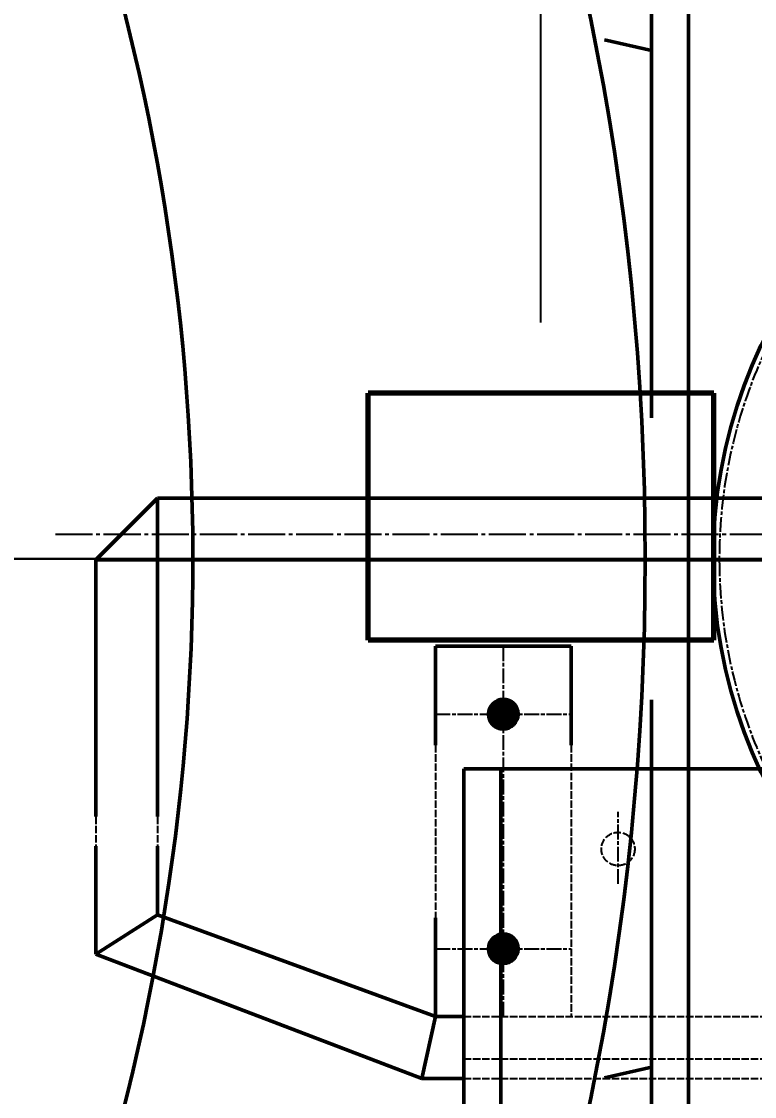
# Model space of a CAD drawing. Header units: millimetres. Extents: x 39335 to 110675, y -13954 to 36506.
# Drawn here: x 54265 to 54859, y 8888 to 9759 of the extents above; entities that cross this region are included whole.
import ezdxf

# ---------------------------------------------------------------- set-up
doc = ezdxf.new("R2010")
doc.units = ezdxf.units.MM
for name, pattern in [('AM_ISO02W050', [7.5, 6, -1.5]), ('AM_ISO08W050', [18, 12, -1.5, 3, -1.5]), ('CHAIN', [0.3543, 0.2362, -0.0295, 0.0591, -0.0295]), ('EB_DASHDOT', [39, 30, -3, 3, -3])]:
    doc.linetypes.add(name, pattern=pattern)
for name, color, linetype, lineweight in [('AM_0', 7, 'Continuous', 50), ('AM_1', 14, 'Continuous', 50), ('AM_3', 6, 'AM_ISO02W050', 25), ('AM_7', 4, 'AM_ISO08W050', 25), ('CAXA0', 7, 'Continuous', 70), ('CAXA1', 1, 'EB_DASHDOT', 25), ('CAXA4', 3, 'Continuous', 25), ('RED', 1, 'Continuous', 9)]:
    doc.layers.add(name, color=color, linetype=linetype, lineweight=lineweight)
doc.styles.add('\\M+5B1EA\\M+5D7BC', font='', dxfattribs={"width": 0.667})
doc.styles.get('\\M+5B1EA\\M+5D7BC').set_extended_font_data('FangSong_GB2312')
doc.dimstyles.new('\\M+5B1EA\\M+5D7BC', dxfattribs={"dimscale": 35, "dimtxt": 3.5, "dimasz": 4, "dimexe": 2, "dimexo": 0, "dimtad": 1, "dimdec": 1, "dimdsep": 46, "dimtxsty": '\\M+5B1EA\\M+5D7BC', "dimcen": 0, "dimdle": 6, "dimazin": 2, "dimtfac": 1, "dimtdec": 1, "dimtmove": 0, "dimatfit": 3, "dimfxl": 0, "dimtolj": 1, "dimtzin": 0, "dimarcsym": 0})

# ---------------------------------------------------------------- blocks, each defined once
blk = doc.blocks.new('platte')
at = {"layer": 'AM_1'}
for p, q in [((0, 0), (0, 730)), ((0, 730), (900, 730)), ((30, 0), (30, 730))]:
    blk.add_line(p, q, dxfattribs=at)
at = {"layer": 'AM_3'}
blk.add_line((0, 495), (900, 495), dxfattribs=at)
blk.add_circle((125, 665), 13.5, dxfattribs=at)
at = {"layer": 'AM_7'}
blk.add_line((125, 636.74), (125, 695.16), dxfattribs=at)
blk = doc.blocks.new('*X208')
at = {"layer": 'AM_0'}
for p, q in [((-16126.78, -1819.643), (-16110.076, -1836.347)), ((-16126.721, -1819.561), (-16109.994, -1836.287)), ((-16126.661, -1819.479), (-16109.912, -1836.228)), ((-16126.602, -1819.397), (-16109.831, -1836.168)), ((-16126.542, -1819.316), (-16109.749, -1836.109)), ((-16126.482, -1819.234), (-16109.667, -1836.049)), ((-16126.422, -1819.152), (-16109.586, -1835.989)), ((-16126.358, -1819.075), (-16109.509, -1835.925)), ((-16126.295, -1818.997), (-16109.431, -1835.861)), ((-16126.23, -1818.92), (-16109.353, -1835.798)), ((-16126.167, -1818.842), (-16109.275, -1835.734)), ((-16126.104, -1818.764), (-16109.197, -1835.67)), ((-16126.04, -1818.687), (-16109.12, -1835.607)), ((-16125.975, -1818.61), (-16109.044, -1835.541)), ((-16125.907, -1818.536), (-16108.97, -1835.473)), ((-16125.839, -1818.463), (-16108.896, -1835.406)), ((-16125.771, -1818.389), (-16108.822, -1835.338)), ((-16125.703, -1818.316), (-16108.749, -1835.27)), ((-16125.636, -1818.242), (-16108.676, -1835.202)), ((-16125.567, -1818.169), (-16108.602, -1835.135)), ((-16125.498, -1818.096), (-16108.53, -1835.065)), ((-16125.427, -1818.027), (-16108.461, -1834.993)), ((-16125.354, -1817.958), (-16108.391, -1834.921)), ((-16125.282, -1817.888), (-16108.321, -1834.849)), ((-16125.211, -1817.819), (-16108.252, -1834.777)), ((-16125.139, -1817.749), (-16108.183, -1834.706)), ((-16125.066, -1817.68), (-16108.112, -1834.634)), ((-16124.993, -1817.612), (-16108.046, -1834.559)), ((-16124.917, -1817.546), (-16107.979, -1834.484)), ((-16124.841, -1817.481), (-16107.914, -1834.408)), ((-16124.765, -1817.416), (-16107.849, -1834.332)), ((-16124.689, -1817.35), (-16107.783, -1834.256)), ((-16124.613, -1817.285), (-16107.718, -1834.18)), ((-16124.537, -1817.22), (-16107.652, -1834.104)), ((-16124.459, -1817.156), (-16107.59, -1834.025)), ((-16124.379, -1817.095), (-16107.528, -1833.945)), ((-16124.299, -1817.034), (-16107.467, -1833.865)), ((-16124.219, -1816.972), (-16107.406, -1833.785)), ((-16124.138, -1816.911), (-16107.345, -1833.705)), ((-16124.058, -1816.85), (-16107.283, -1833.625)), ((-16123.978, -1816.789), (-16107.222, -1833.545)), ((-16123.896, -1816.73), (-16107.164, -1833.461)), ((-16123.811, -1816.673), (-16107.106, -1833.377)), ((-16123.727, -1816.616), (-16107.05, -1833.293)), ((-16123.642, -1816.559), (-16106.992, -1833.209)), ((-16123.558, -1816.502), (-16106.936, -1833.124)), ((-16123.473, -1816.445), (-16106.878, -1833.04)), ((-16123.389, -1816.388), (-16106.82, -1832.956)), ((-16123.301, -1816.334), (-16106.768, -1832.867)), ((-16123.212, -1816.281), (-16106.715, -1832.779)), ((-16123.124, -1816.229), (-16106.662, -1832.69)), ((-16123.035, -1816.176), (-16106.609, -1832.602)), ((-16122.946, -1816.123), (-16106.557, -1832.513)), ((-16122.857, -1816.07), (-16106.504, -1832.425)), ((-16122.769, -1816.018), (-16106.452, -1832.335)), ((-16122.676, -1815.97), (-16106.403, -1832.242)), ((-16122.582, -1815.921), (-16106.354, -1832.149)), ((-16122.489, -1815.873), (-16106.307, -1832.056)), ((-16122.396, -1815.825), (-16106.258, -1831.963)), ((-16122.303, -1815.776), (-16106.209, -1831.87)), ((-16122.21, -1815.728), (-16106.161, -1831.777)), ((-16122.115, -1815.682), (-16106.115, -1831.681)), ((-16122.018, -1815.638), (-16106.071, -1831.583)), ((-16121.919, -1815.594), (-16106.027, -1831.486)), ((-16121.821, -1815.551), (-16105.984, -1831.388)), ((-16121.724, -1815.507), (-16105.94, -1831.291)), ((-16121.626, -1815.463), (-16105.896, -1831.193)), ((-16121.528, -1815.419), (-16105.854, -1831.095)), ((-16121.427, -1815.38), (-16105.814, -1830.993)), ((-16121.324, -1815.341), (-16105.775, -1830.89)), ((-16121.222, -1815.302), (-16105.735, -1830.788)), ((-16121.119, -1815.264), (-16105.696, -1830.686)), ((-16121.017, -1815.224), (-16105.657, -1830.583)), ((-16120.914, -1815.186), (-16105.618, -1830.481)), ((-16120.809, -1815.15), (-16105.584, -1830.374)), ((-16120.7, -1815.116), (-16105.55, -1830.267)), ((-16120.593, -1815.082), (-16105.516, -1830.16)), ((-16120.485, -1815.048), (-16105.481, -1830.052)), ((-16120.378, -1815.014), (-16105.447, -1829.945)), ((-16120.271, -1814.98), (-16105.413, -1829.838)), ((-16120.16, -1814.949), (-16105.383, -1829.727)), ((-16120.048, -1814.921), (-16105.354, -1829.614)), ((-16119.935, -1814.892), (-16105.325, -1829.501)), ((-16119.821, -1814.864), (-16105.297, -1829.388)), ((-16119.709, -1814.835), (-16105.269, -1829.276)), ((-16119.596, -1814.807), (-16105.239, -1829.163)), ((-16119.479, -1814.781), (-16105.215, -1829.046)), ((-16119.361, -1814.758), (-16105.192, -1828.928)), ((-16119.242, -1814.736), (-16105.169, -1828.809)), ((-16119.124, -1814.713), (-16105.146, -1828.691)), ((-16119.006, -1814.69), (-16105.123, -1828.572)), ((-16118.887, -1814.667), (-16105.101, -1828.454)), ((-16118.763, -1814.65), (-16105.083, -1828.329)), ((-16118.639, -1814.633), (-16105.066, -1828.205)), ((-16118.514, -1814.616), (-16105.05, -1828.08)), ((-16118.389, -1814.6), (-16105.033, -1827.955)), ((-16118.264, -1814.583), (-16105.016, -1827.831)), ((-16118.137, -1814.569), (-16105.003, -1827.703)), ((-16118.005, -1814.559), (-16104.992, -1827.572)), ((-16117.874, -1814.549), (-16104.982, -1827.44)), ((-16117.742, -1814.539), (-16104.973, -1827.309)), ((-16117.61, -1814.529), (-16104.962, -1827.177)), ((-16117.479, -1814.52), (-16104.954, -1827.044)), ((-16117.339, -1814.518), (-16104.95, -1826.906)), ((-16117.2, -1814.516), (-16104.947, -1826.768)), ((-16117.061, -1814.513), (-16104.944, -1826.63)), ((-16116.922, -1814.511), (-16104.941, -1826.491)), ((-16116.782, -1814.509), (-16104.946, -1826.345)), ((-16116.635, -1814.515), (-16104.95, -1826.2)), ((-16116.487, -1814.521), (-16104.954, -1826.054)), ((-16116.34, -1814.527), (-16104.959, -1825.908)), ((-16116.192, -1814.533), (-16104.966, -1825.76)), ((-16116.041, -1814.543), (-16104.979, -1825.605)), ((-16115.884, -1814.559), (-16104.993, -1825.45)), ((-16115.727, -1814.574), (-16105.007, -1825.295)), ((-16115.57, -1814.59), (-16105.02, -1825.14)), ((-16115.413, -1814.606), (-16105.043, -1824.976)), ((-16115.245, -1814.632), (-16105.067, -1824.81)), ((-16115.077, -1814.659), (-16105.091, -1824.645)), ((-16114.909, -1814.685), (-16105.115, -1824.479)), ((-16114.741, -1814.711), (-16105.148, -1824.304)), ((-16114.562, -1814.75), (-16105.185, -1824.126)), ((-16114.381, -1814.789), (-16105.222, -1823.949)), ((-16114.2, -1814.829), (-16105.258, -1823.771)), ((-16114.017, -1814.871), (-16105.309, -1823.579)), ((-16113.82, -1814.926), (-16105.359, -1823.386)), ((-16113.624, -1814.98), (-16105.41, -1823.194)), ((-16113.428, -1815.035), (-16105.471, -1822.993)), ((-16113.217, -1815.104), (-16105.539, -1822.782)), ((-16113.002, -1815.178), (-16105.608, -1822.571)), ((-16112.787, -1815.251), (-16105.686, -1822.353)), ((-16112.555, -1815.343), (-16105.777, -1822.119)), ((-16112.315, -1815.44), (-16105.87, -1821.886)), ((-16112.075, -1815.539), (-16105.979, -1821.635)), ((-16111.805, -1815.668), (-16106.101, -1821.372)), ((-16111.534, -1815.797), (-16106.23, -1821.101)), ((-16111.231, -1815.959), (-16106.393, -1820.798)), ((-16110.917, -1816.131), (-16106.565, -1820.483)), ((-16110.55, -1816.358), (-16106.788, -1820.12)), ((-16110.141, -1816.625), (-16107.064, -1819.702)), ((-16109.625, -1816.999), (-16107.444, -1819.18)), ((-16128.938, -1826.254), (-16116.687, -1838.505)), ((-16128.937, -1826.396), (-16116.829, -1838.504)), ((-16128.937, -1826.538), (-16116.972, -1838.503)), ((-16128.936, -1826.68), (-16117.114, -1838.502)), ((-16128.935, -1826.822), (-16117.256, -1838.501)), ((-16128.933, -1826.118), (-16116.552, -1838.499)), ((-16128.931, -1826.968), (-16117.4, -1838.498)), ((-16128.925, -1825.983), (-16116.417, -1838.492)), ((-16128.922, -1827.119), (-16117.552, -1838.488)), ((-16128.918, -1825.849), (-16116.282, -1838.485)), ((-16128.912, -1827.269), (-16117.703, -1838.479)), ((-16128.911, -1825.715), (-16116.147, -1838.478)), ((-16128.904, -1825.58), (-16116.014, -1838.471)), ((-16128.902, -1827.42), (-16117.854, -1838.469)), ((-16128.893, -1825.45), (-16115.884, -1838.459)), ((-16128.893, -1827.571), (-16118.005, -1838.459)), ((-16128.878, -1825.323), (-16115.757, -1838.445)), ((-16128.876, -1827.73), (-16118.163, -1838.443)), ((-16128.864, -1825.196), (-16115.629, -1838.431)), ((-16128.856, -1827.891), (-16118.324, -1838.423)), ((-16128.851, -1825.069), (-16115.502, -1838.417)), ((-16128.837, -1828.052), (-16118.485, -1838.403)), ((-16128.836, -1824.941), (-16115.374, -1838.403)), ((-16128.82, -1824.815), (-16115.249, -1838.387)), ((-16128.817, -1828.213), (-16118.646, -1838.384)), ((-16128.8, -1824.694), (-16115.128, -1838.366)), ((-16128.792, -1828.379), (-16118.812, -1838.359)), ((-16128.779, -1824.574), (-16115.007, -1838.346)), ((-16128.759, -1824.453), (-16114.886, -1838.326)), ((-16128.738, -1824.332), (-16114.765, -1838.305)), ((-16128.718, -1824.211), (-16114.644, -1838.285)), ((-16128.694, -1824.093), (-16114.527, -1838.26)), ((-16128.668, -1823.978), (-16114.412, -1838.234)), ((-16128.642, -1823.863), (-16114.297, -1838.208)), ((-16128.614, -1823.748), (-16114.182, -1838.182)), ((-16128.588, -1823.633), (-16114.066, -1838.155)), ((-16128.562, -1823.518), (-16113.951, -1838.129)), ((-16128.531, -1823.407), (-16113.841, -1838.098)), ((-16128.5, -1823.298), (-16113.731, -1838.066)), ((-16128.468, -1823.188), (-16113.621, -1838.034)), ((-16128.436, -1823.079), (-16113.512, -1838.003)), ((-16128.404, -1822.969), (-16113.402, -1837.971)), ((-16128.372, -1822.86), (-16113.293, -1837.939)), ((-16128.337, -1822.753), (-16113.188, -1837.903)), ((-16128.3, -1822.649), (-16113.083, -1837.866)), ((-16128.263, -1822.545), (-16112.979, -1837.829)), ((-16128.226, -1822.44), (-16112.874, -1837.792)), ((-16128.188, -1822.336), (-16112.77, -1837.755)), ((-16128.151, -1822.232), (-16112.665, -1837.719)), ((-16128.112, -1822.129), (-16112.563, -1837.679)), ((-16128.07, -1822.03), (-16112.463, -1837.637)), ((-16128.028, -1821.93), (-16112.363, -1837.595)), ((-16127.986, -1821.831), (-16112.264, -1837.553)), ((-16127.944, -1821.731), (-16112.164, -1837.512)), ((-16127.903, -1821.632), (-16112.064, -1837.47)), ((-16127.861, -1821.532), (-16111.966, -1837.427)), ((-16127.814, -1821.437), (-16111.871, -1837.381)), ((-16127.768, -1821.342), (-16111.776, -1837.334)), ((-16127.722, -1821.248), (-16111.681, -1837.288)), ((-16127.675, -1821.153), (-16111.586, -1837.241)), ((-16127.628, -1821.058), (-16111.491, -1837.195)), ((-16127.581, -1820.963), (-16111.396, -1837.149)), ((-16127.533, -1820.87), (-16111.304, -1837.099)), ((-16127.482, -1820.78), (-16111.213, -1837.048)), ((-16127.431, -1820.689), (-16111.123, -1836.998)), ((-16127.38, -1820.599), (-16111.032, -1836.947)), ((-16127.329, -1820.509), (-16110.942, -1836.896)), ((-16127.277, -1820.418), (-16110.852, -1836.845)), ((-16127.227, -1820.328), (-16110.761, -1836.794)), ((-16127.173, -1820.241), (-16110.675, -1836.739)), ((-16127.117, -1820.155), (-16110.588, -1836.683)), ((-16127.062, -1820.069), (-16110.502, -1836.628)), ((-16127.006, -1819.983), (-16110.416, -1836.573)), ((-16126.951, -1819.897), (-16110.33, -1836.518)), ((-16126.896, -1819.811), (-16110.244, -1836.462)), ((-16126.84, -1819.725), (-16110.158, -1836.406)), ((-16128.761, -1828.552), (-16118.984, -1838.328)), ((-16128.73, -1828.724), (-16119.158, -1838.297)), ((-16128.699, -1828.897), (-16119.331, -1838.265)), ((-16128.66, -1829.077), (-16119.51, -1838.228)), ((-16128.615, -1829.263), (-16119.696, -1838.182)), ((-16128.571, -1829.449), (-16119.883, -1838.137)), ((-16128.526, -1829.635), (-16120.069, -1838.092)), ((-16128.466, -1829.837), (-16120.27, -1838.033)), ((-16128.404, -1830.04), (-16120.473, -1837.971)), ((-16128.344, -1830.242), (-16120.677, -1837.909)), ((-16128.269, -1830.458), (-16120.892, -1837.836)), ((-16128.187, -1830.682), (-16121.115, -1837.753)), ((-16128.104, -1830.905), (-16121.339, -1837.671)), ((-16128.003, -1831.148), (-16121.581, -1837.57)), ((-16127.895, -1831.398), (-16121.831, -1837.461)), ((-16127.779, -1831.654), (-16122.087, -1837.348)), ((-16127.636, -1831.94), (-16122.373, -1837.203)), ((-16127.491, -1832.226), (-16122.659, -1837.057)), ((-16127.297, -1832.562), (-16122.995, -1836.863)), ((-16127.083, -1832.917), (-16123.349, -1836.651)), ((-16126.811, -1833.331), (-16123.766, -1836.375)), ((-16126.419, -1833.864), (-16124.299, -1835.984))]:
    blk.add_line(p, q, dxfattribs=at)
blk = doc.blocks.new('*X209')
at = {"layer": 'AM_0'}
for p, q in [((-16127.722, -2011.248), (-16111.681, -2027.288)), ((-16127.675, -2011.153), (-16111.586, -2027.241)), ((-16127.628, -2011.058), (-16111.491, -2027.195)), ((-16127.581, -2010.963), (-16111.396, -2027.149)), ((-16127.533, -2010.87), (-16111.304, -2027.099)), ((-16127.482, -2010.78), (-16111.213, -2027.048)), ((-16127.431, -2010.689), (-16111.123, -2026.998)), ((-16127.38, -2010.599), (-16111.032, -2026.947)), ((-16127.329, -2010.509), (-16110.942, -2026.896)), ((-16127.277, -2010.418), (-16110.852, -2026.845)), ((-16127.227, -2010.328), (-16110.761, -2026.794)), ((-16127.173, -2010.241), (-16110.675, -2026.739)), ((-16127.117, -2010.155), (-16110.588, -2026.683)), ((-16127.062, -2010.069), (-16110.502, -2026.628)), ((-16127.006, -2009.983), (-16110.416, -2026.573)), ((-16126.951, -2009.897), (-16110.33, -2026.518)), ((-16126.896, -2009.811), (-16110.244, -2026.462)), ((-16126.84, -2009.725), (-16110.158, -2026.406)), ((-16126.78, -2009.643), (-16110.076, -2026.347)), ((-16126.721, -2009.561), (-16109.994, -2026.287)), ((-16126.661, -2009.479), (-16109.912, -2026.228)), ((-16126.602, -2009.397), (-16109.831, -2026.168)), ((-16126.542, -2009.316), (-16109.749, -2026.109)), ((-16126.482, -2009.234), (-16109.667, -2026.049)), ((-16126.422, -2009.152), (-16109.586, -2025.989)), ((-16126.358, -2009.075), (-16109.509, -2025.925)), ((-16126.295, -2008.997), (-16109.431, -2025.861)), ((-16126.23, -2008.92), (-16109.353, -2025.798)), ((-16126.167, -2008.842), (-16109.275, -2025.734)), ((-16126.104, -2008.764), (-16109.197, -2025.67)), ((-16126.04, -2008.687), (-16109.12, -2025.607)), ((-16125.975, -2008.61), (-16109.044, -2025.541)), ((-16125.907, -2008.536), (-16108.97, -2025.473)), ((-16125.839, -2008.463), (-16108.896, -2025.406)), ((-16125.771, -2008.389), (-16108.822, -2025.338)), ((-16125.703, -2008.316), (-16108.749, -2025.27)), ((-16125.636, -2008.242), (-16108.676, -2025.202)), ((-16125.567, -2008.169), (-16108.602, -2025.135)), ((-16125.498, -2008.096), (-16108.53, -2025.065)), ((-16125.427, -2008.027), (-16108.461, -2024.993)), ((-16125.354, -2007.958), (-16108.391, -2024.921)), ((-16125.282, -2007.888), (-16108.321, -2024.849)), ((-16125.211, -2007.819), (-16108.252, -2024.777)), ((-16125.139, -2007.749), (-16108.183, -2024.706)), ((-16125.066, -2007.68), (-16108.112, -2024.634)), ((-16124.993, -2007.612), (-16108.046, -2024.559)), ((-16124.917, -2007.546), (-16107.979, -2024.484)), ((-16124.841, -2007.481), (-16107.914, -2024.408)), ((-16124.765, -2007.416), (-16107.849, -2024.332)), ((-16124.689, -2007.35), (-16107.783, -2024.256)), ((-16124.613, -2007.285), (-16107.718, -2024.18)), ((-16124.537, -2007.22), (-16107.652, -2024.104)), ((-16124.459, -2007.156), (-16107.59, -2024.025)), ((-16124.379, -2007.095), (-16107.528, -2023.945)), ((-16124.299, -2007.034), (-16107.467, -2023.865)), ((-16124.219, -2006.972), (-16107.406, -2023.785)), ((-16124.138, -2006.911), (-16107.345, -2023.705)), ((-16124.058, -2006.85), (-16107.283, -2023.625)), ((-16123.978, -2006.789), (-16107.222, -2023.545)), ((-16123.896, -2006.73), (-16107.164, -2023.461)), ((-16123.811, -2006.673), (-16107.106, -2023.377)), ((-16123.727, -2006.616), (-16107.05, -2023.293)), ((-16123.642, -2006.559), (-16106.992, -2023.209)), ((-16123.558, -2006.502), (-16106.936, -2023.124)), ((-16123.473, -2006.445), (-16106.878, -2023.04)), ((-16123.389, -2006.388), (-16106.82, -2022.956)), ((-16123.301, -2006.334), (-16106.768, -2022.867)), ((-16123.212, -2006.281), (-16106.715, -2022.779)), ((-16123.124, -2006.229), (-16106.662, -2022.69)), ((-16123.035, -2006.176), (-16106.609, -2022.602)), ((-16122.946, -2006.123), (-16106.557, -2022.513)), ((-16122.857, -2006.07), (-16106.504, -2022.425)), ((-16122.769, -2006.018), (-16106.452, -2022.335)), ((-16122.676, -2005.97), (-16106.403, -2022.242)), ((-16122.582, -2005.921), (-16106.354, -2022.149)), ((-16122.489, -2005.873), (-16106.307, -2022.056)), ((-16122.396, -2005.825), (-16106.258, -2021.963)), ((-16122.303, -2005.776), (-16106.209, -2021.87)), ((-16122.21, -2005.728), (-16106.161, -2021.777)), ((-16122.115, -2005.682), (-16106.115, -2021.681)), ((-16122.018, -2005.638), (-16106.071, -2021.583)), ((-16121.919, -2005.594), (-16106.027, -2021.486)), ((-16121.821, -2005.551), (-16105.984, -2021.388)), ((-16121.724, -2005.507), (-16105.94, -2021.291)), ((-16121.626, -2005.463), (-16105.896, -2021.193)), ((-16121.528, -2005.419), (-16105.854, -2021.095)), ((-16121.427, -2005.38), (-16105.814, -2020.993)), ((-16121.324, -2005.341), (-16105.775, -2020.89)), ((-16121.222, -2005.302), (-16105.735, -2020.788)), ((-16121.119, -2005.264), (-16105.696, -2020.686)), ((-16121.017, -2005.224), (-16105.657, -2020.583)), ((-16120.914, -2005.186), (-16105.618, -2020.481)), ((-16120.809, -2005.15), (-16105.584, -2020.374)), ((-16120.7, -2005.116), (-16105.55, -2020.267)), ((-16120.593, -2005.082), (-16105.516, -2020.16)), ((-16120.485, -2005.048), (-16105.481, -2020.052)), ((-16120.378, -2005.014), (-16105.447, -2019.945)), ((-16120.271, -2004.98), (-16105.413, -2019.838)), ((-16120.16, -2004.949), (-16105.383, -2019.727)), ((-16120.048, -2004.921), (-16105.354, -2019.614)), ((-16119.935, -2004.892), (-16105.325, -2019.501)), ((-16119.821, -2004.864), (-16105.297, -2019.388)), ((-16119.709, -2004.835), (-16105.269, -2019.276)), ((-16119.596, -2004.807), (-16105.239, -2019.163)), ((-16119.479, -2004.781), (-16105.215, -2019.046)), ((-16119.361, -2004.758), (-16105.192, -2018.928)), ((-16119.242, -2004.736), (-16105.169, -2018.809)), ((-16119.124, -2004.713), (-16105.146, -2018.691)), ((-16119.006, -2004.69), (-16105.123, -2018.572)), ((-16118.887, -2004.667), (-16105.101, -2018.454)), ((-16118.763, -2004.65), (-16105.083, -2018.329)), ((-16118.639, -2004.633), (-16105.066, -2018.205)), ((-16118.514, -2004.616), (-16105.05, -2018.08)), ((-16118.389, -2004.6), (-16105.033, -2017.955)), ((-16118.264, -2004.583), (-16105.016, -2017.831)), ((-16118.137, -2004.569), (-16105.003, -2017.703)), ((-16118.005, -2004.559), (-16104.992, -2017.572)), ((-16117.874, -2004.549), (-16104.982, -2017.44)), ((-16117.742, -2004.539), (-16104.973, -2017.309)), ((-16117.61, -2004.529), (-16104.962, -2017.177)), ((-16117.479, -2004.52), (-16104.954, -2017.044)), ((-16117.339, -2004.518), (-16104.95, -2016.906)), ((-16117.2, -2004.516), (-16104.947, -2016.768)), ((-16117.061, -2004.513), (-16104.944, -2016.63)), ((-16116.922, -2004.511), (-16104.941, -2016.491)), ((-16116.782, -2004.509), (-16104.946, -2016.345)), ((-16116.635, -2004.515), (-16104.95, -2016.2)), ((-16116.487, -2004.521), (-16104.954, -2016.054)), ((-16116.34, -2004.527), (-16104.959, -2015.908)), ((-16116.192, -2004.533), (-16104.966, -2015.76)), ((-16116.041, -2004.543), (-16104.979, -2015.605)), ((-16115.884, -2004.559), (-16104.993, -2015.45)), ((-16115.727, -2004.574), (-16105.007, -2015.295)), ((-16115.57, -2004.59), (-16105.02, -2015.14)), ((-16115.413, -2004.606), (-16105.043, -2014.976)), ((-16115.245, -2004.632), (-16105.067, -2014.81)), ((-16115.077, -2004.659), (-16105.091, -2014.645)), ((-16114.909, -2004.685), (-16105.115, -2014.479)), ((-16114.741, -2004.711), (-16105.148, -2014.304)), ((-16114.562, -2004.75), (-16105.185, -2014.126)), ((-16114.381, -2004.789), (-16105.222, -2013.949)), ((-16114.2, -2004.829), (-16105.258, -2013.771)), ((-16114.017, -2004.871), (-16105.309, -2013.579)), ((-16113.82, -2004.926), (-16105.359, -2013.386)), ((-16113.624, -2004.98), (-16105.41, -2013.194)), ((-16113.428, -2005.035), (-16105.471, -2012.993)), ((-16113.217, -2005.104), (-16105.539, -2012.782)), ((-16113.002, -2005.178), (-16105.608, -2012.571)), ((-16112.787, -2005.251), (-16105.686, -2012.353)), ((-16112.555, -2005.343), (-16105.777, -2012.119)), ((-16112.315, -2005.44), (-16105.87, -2011.886)), ((-16112.075, -2005.539), (-16105.979, -2011.635)), ((-16111.805, -2005.668), (-16106.101, -2011.372)), ((-16111.534, -2005.797), (-16106.23, -2011.101)), ((-16111.231, -2005.959), (-16106.393, -2010.798)), ((-16110.917, -2006.131), (-16106.565, -2010.483)), ((-16110.55, -2006.358), (-16106.788, -2010.12)), ((-16110.141, -2006.625), (-16107.064, -2009.702)), ((-16109.625, -2006.999), (-16107.444, -2009.18)), ((-16128.938, -2016.254), (-16116.687, -2028.505)), ((-16128.937, -2016.396), (-16116.829, -2028.504)), ((-16128.937, -2016.538), (-16116.972, -2028.503)), ((-16128.936, -2016.68), (-16117.114, -2028.502)), ((-16128.935, -2016.822), (-16117.256, -2028.501)), ((-16128.933, -2016.118), (-16116.552, -2028.499)), ((-16128.931, -2016.968), (-16117.4, -2028.498)), ((-16128.925, -2015.983), (-16116.417, -2028.492)), ((-16128.922, -2017.119), (-16117.552, -2028.488)), ((-16128.918, -2015.849), (-16116.282, -2028.485)), ((-16128.912, -2017.269), (-16117.703, -2028.479)), ((-16128.911, -2015.715), (-16116.147, -2028.478)), ((-16128.904, -2015.58), (-16116.014, -2028.471)), ((-16128.902, -2017.42), (-16117.854, -2028.469)), ((-16128.893, -2015.45), (-16115.884, -2028.459)), ((-16128.893, -2017.571), (-16118.005, -2028.459)), ((-16128.878, -2015.323), (-16115.757, -2028.445)), ((-16128.876, -2017.73), (-16118.163, -2028.443)), ((-16128.864, -2015.196), (-16115.629, -2028.431)), ((-16128.856, -2017.891), (-16118.324, -2028.423)), ((-16128.851, -2015.069), (-16115.502, -2028.417)), ((-16128.837, -2018.052), (-16118.485, -2028.403)), ((-16128.836, -2014.941), (-16115.374, -2028.403)), ((-16128.82, -2014.815), (-16115.249, -2028.387)), ((-16128.817, -2018.213), (-16118.646, -2028.384)), ((-16128.8, -2014.694), (-16115.128, -2028.366)), ((-16128.792, -2018.379), (-16118.812, -2028.359)), ((-16128.779, -2014.574), (-16115.007, -2028.346)), ((-16128.761, -2018.552), (-16118.984, -2028.328)), ((-16128.759, -2014.453), (-16114.886, -2028.326)), ((-16128.738, -2014.332), (-16114.765, -2028.305)), ((-16128.73, -2018.724), (-16119.158, -2028.297)), ((-16128.718, -2014.211), (-16114.644, -2028.285)), ((-16128.699, -2018.897), (-16119.331, -2028.265)), ((-16128.694, -2014.093), (-16114.527, -2028.26)), ((-16128.668, -2013.978), (-16114.412, -2028.234)), ((-16128.66, -2019.077), (-16119.51, -2028.228)), ((-16128.642, -2013.863), (-16114.297, -2028.208)), ((-16128.615, -2019.263), (-16119.696, -2028.182)), ((-16128.614, -2013.748), (-16114.182, -2028.182)), ((-16128.588, -2013.633), (-16114.066, -2028.155)), ((-16128.571, -2019.449), (-16119.883, -2028.137)), ((-16128.562, -2013.518), (-16113.951, -2028.129)), ((-16128.531, -2013.407), (-16113.841, -2028.098)), ((-16128.526, -2019.635), (-16120.069, -2028.092)), ((-16128.5, -2013.298), (-16113.731, -2028.066)), ((-16128.468, -2013.188), (-16113.621, -2028.034)), ((-16128.466, -2019.837), (-16120.27, -2028.033)), ((-16128.436, -2013.079), (-16113.512, -2028.003)), ((-16128.404, -2012.969), (-16113.402, -2027.971)), ((-16128.372, -2012.86), (-16113.293, -2027.939)), ((-16128.337, -2012.753), (-16113.188, -2027.903)), ((-16128.3, -2012.649), (-16113.083, -2027.866)), ((-16128.263, -2012.545), (-16112.979, -2027.829)), ((-16128.226, -2012.44), (-16112.874, -2027.792)), ((-16128.188, -2012.336), (-16112.77, -2027.755)), ((-16128.151, -2012.232), (-16112.665, -2027.719)), ((-16128.112, -2012.129), (-16112.563, -2027.679)), ((-16128.07, -2012.03), (-16112.463, -2027.637)), ((-16128.028, -2011.93), (-16112.363, -2027.595)), ((-16127.986, -2011.831), (-16112.264, -2027.553)), ((-16127.944, -2011.731), (-16112.164, -2027.512)), ((-16127.903, -2011.632), (-16112.064, -2027.47)), ((-16127.861, -2011.532), (-16111.966, -2027.427)), ((-16127.814, -2011.437), (-16111.871, -2027.381)), ((-16127.768, -2011.342), (-16111.776, -2027.334)), ((-16128.404, -2020.04), (-16120.473, -2027.971)), ((-16128.344, -2020.242), (-16120.677, -2027.909)), ((-16128.269, -2020.458), (-16120.892, -2027.836)), ((-16128.187, -2020.682), (-16121.115, -2027.753)), ((-16128.104, -2020.905), (-16121.339, -2027.671)), ((-16128.003, -2021.148), (-16121.581, -2027.57)), ((-16127.895, -2021.398), (-16121.831, -2027.461)), ((-16127.779, -2021.654), (-16122.087, -2027.348)), ((-16127.636, -2021.94), (-16122.373, -2027.203)), ((-16127.491, -2022.226), (-16122.659, -2027.057)), ((-16127.297, -2022.562), (-16122.995, -2026.863)), ((-16127.083, -2022.917), (-16123.349, -2026.651)), ((-16126.811, -2023.331), (-16123.766, -2026.375)), ((-16126.419, -2023.864), (-16124.299, -2025.984))]:
    blk.add_line(p, q, dxfattribs=at)
blk = doc.blocks.new('fundament-M1')
at = {"layer": 'AM_0'}
for p, q in [((1632.092, 865), (1682.092, 915)), ((1682.092, 915), (3112.091, 915)), ((1682.092, 865), (1682.092, 915)), ((1632.092, 865), (1632.092, 656.999)), ((1682.092, 865), (1632.092, 865)), ((1682.092, 865), (1682.092, 656.999)), ((1682.092, 865), (3112.091, 865)), ((1632.092, 632.999), (1632.092, 545.65)), ((1682.092, 632.999), (1682.092, 577.504)), ((1632.092, 545.65), (1682.092, 577.504)), ((1907.091, 495), (1682.092, 577.504)), ((1896.006, 445), (1632.092, 545.65)), ((1896.006, 445), (1907.091, 495)), ((1896.006, 445), (1930, 445))]:
    blk.add_line(p, q, dxfattribs=at)
at = {"layer": 'AM_3'}
for p, q in [((1632.092, 656.999), (1632.092, 632.999)), ((1682.092, 656.999), (1682.092, 632.999)), ((1930, 495), (2830, 495)), ((1930, 445), (2830, 445))]:
    blk.add_line(p, q, dxfattribs=at)
blk = doc.blocks.new('qwrgfqwefqwe')
at = {"layer": 'AM_0'}
for p, q in [((3798916.23, -146886.57), (3798916.23, -146230.77)), ((3798946.23, -147770.77), (3798946.23, -146230.77)), ((3798916.23, -146589.13), (3798878.21, -146580.35)), ((3798741.32, -147071.56), (3798741.32, -147151.56)), ((3798741.32, -147071.56), (3798851.32, -147071.56)), ((3798851.32, -147071.56), (3798851.32, -147151.56)), ((3798916.23, -147770.77), (3798916.23, -147114.97)), ((3798741.32, -147291.56), (3798741.32, -147371.56)), ((3798741.32, -147371.56), (3798764.23, -147371.56)), ((3798878.21, -147421.19), (3798916.23, -147412.41))]:
    blk.add_line(p, q, dxfattribs=at)
for centre in [(3798796.32, -147126.56), (3798796.32, -147316.56)]:
    blk.add_circle(centre, 12, dxfattribs=at)
for centre, radius, start, end in [((3796744.23, -147000.77), 2375, 270, 90), ((3796744.23, -147000.77), 2167, 270, 90), ((3796744.23, -147000.77), 1800.52, 270, 63.33422), ((3796744.23, -147000.77), 1800.52, 270, 63.33422), ((3799371.23, -147000.77), 405, 19.95195, 340.04804)]:
    blk.add_arc(centre, radius, start, end, dxfattribs=at)
at = {"layer": 'AM_3'}
for p, q in [((3798741.32, -147151.56), (3798741.32, -147291.56)), ((3798851.32, -147151.56), (3798851.32, -147371.56)), ((3798764.23, -147371.56), (3798851.32, -147371.56))]:
    blk.add_line(p, q, dxfattribs=at)
at = {"layer": 'AM_7', "linetype": 'CHAIN', "ltscale": 14.112334}
blk.add_line((3799213.49, -147000.77), (3793391.55, -147000.77), dxfattribs=at)
at = {"layer": 'AM_7', "linetype": 'Continuous'}
for p, q in [((3800276.66, -147000.77), (3793676.19, -147000.77)), ((3799791.23, -147000.77), (3798951.23, -147000.77))]:
    blk.add_line(p, q, dxfattribs=at)
at = {"layer": 'AM_7'}
for p, q in [((3798796.32, -147071.56), (3798796.32, -147371.56)), ((3798741.32, -147126.56), (3798851.32, -147126.56)), ((3798741.32, -147316.56), (3798851.32, -147316.56))]:
    blk.add_line(p, q, dxfattribs=at)
blk.add_arc((3799371.23, -147000.77), 400, 17.87492, 342.12507, dxfattribs=at)
at = {"layer": 'CAXA0'}
for p, q in [((3798966.82, -146866.56), (3798686.82, -146866.56)), ((3798686.82, -147066.56), (3798686.82, -146866.56)), ((3798966.82, -147066.56), (3798966.82, -146866.56)), ((3798966.82, -147066.56), (3798686.82, -147066.56))]:
    blk.add_line(p, q, dxfattribs=at)
at = {"layer": 'AM_0'}
for name in ['*X208', '*X209']:
    blk.add_blockref(name, (3814913.26, -145300.05), dxfattribs=at)
at = {"layer": 'AM_3'}
blk.add_blockref('fundament-M1', (3796834.23, -147866.56), dxfattribs=at)
blk = doc.blocks.new('*D278')
at = {"layer": 'CAXA4', "color": 0, "lineweight": -2, "transparency": 16777216}
for p, q in [((55636.01, 10526.54), (55636.01, 9970.15)), ((54686.01, 9515.31), (54686.01, 10110.15)), ((54826.01, 10040.15), (55496.01, 10040.15))]:
    blk.add_line(p, q, dxfattribs=at)
at = {"layer": 'CAXA4', "color": 0, "transparency": 16777216}
for points in [[(54826.01, 10063.49), (54826.01, 10016.82), (54686.01, 10040.15)], [(55496.01, 10063.49), (55496.01, 10016.82), (55636.01, 10040.15)]]:
    blk.add_solid(points, dxfattribs=at)
at = {"layer": 'DEFPOINTS', "color": 0, "transparency": 16777216}
for p in [(55636.01, 10526.54), (55636.01, 10040.15), (54686.01, 9515.31)]:
    blk.add_point(p, dxfattribs=at)
at = {"layer": 'CAXA4', "color": 0, "transparency": 16777216, "insert": (55161.01, 10123.28), "char_height": 122.5, "attachment_point": 5, "style": '\\M+5B1EA\\M+5D7BC'}
blk.add_mtext('\\A1;\\fFangSong_GB2312;950', dxfattribs=at)
blk = doc.blocks.new('*D279')
at = {"layer": 'CAXA4', "color": 0, "lineweight": -2, "transparency": 16777216}
for p, q in [((54686.01, 9515.31), (54686.01, 10463.94)), ((57516.01, 9708.03), (57516.01, 10463.94)), ((54826.01, 10393.94), (57376.01, 10393.94))]:
    blk.add_line(p, q, dxfattribs=at)
at = {"layer": 'CAXA4', "color": 0, "transparency": 16777216}
for points in [[(54826.01, 10417.27), (54826.01, 10370.6), (54686.01, 10393.94)], [(57376.01, 10417.27), (57376.01, 10370.6), (57516.01, 10393.94)]]:
    blk.add_solid(points, dxfattribs=at)
at = {"layer": 'DEFPOINTS', "color": 0, "transparency": 16777216}
for p in [(57516.01, 10393.94), (57516.01, 9708.03), (54686.01, 9515.31)]:
    blk.add_point(p, dxfattribs=at)
at = {"layer": 'CAXA4', "color": 0, "transparency": 16777216, "insert": (56101.01, 10477.06), "char_height": 122.5, "attachment_point": 5, "style": '\\M+5B1EA\\M+5D7BC'}
blk.add_mtext('\\A1;\\fFangSong_GB2312;2830', dxfattribs=at)
blk = doc.blocks.new('*D294')
at = {"layer": 'DEFPOINTS', "color": 0, "transparency": 16777216}
for p in [(53698.1, 9323.89), (53698.1, 8423.9), (58508.46, 8423.9)]:
    blk.add_point(p, dxfattribs=at)
at = {"layer": 'RED', "color": 0, "linetype": 'ByBlock', "lineweight": -2, "transparency": 16777216}
for p, q in [((58508.46, 9323.89), (58508.46, 11321.16)), ((53698.1, 9323.89), (58578.46, 9323.89)), ((58508.46, 8563.9), (58508.46, 9183.89)), ((53698.1, 8423.9), (58578.46, 8423.9))]:
    blk.add_line(p, q, dxfattribs=at)
at = {"layer": 'RED', "color": 0, "transparency": 16777216}
for points in [[(58485.12, 9183.89), (58531.79, 9183.89), (58508.46, 9323.89)], [(58485.12, 8563.9), (58531.79, 8563.9), (58508.46, 8423.9)]]:
    blk.add_solid(points, dxfattribs=at)
at = {"layer": 'RED', "color": 0, "transparency": 16777216, "insert": (58276.58, 10939.11), "char_height": 420, "attachment_point": 5, "rotation": 90, "style": '\\M+5B1EA\\M+5D7BC'}
blk.add_mtext('\\A1;900', dxfattribs=at)

msp = doc.modelspace()

# ---------------------------------------------------------------- linework, layer by layer
at = {"layer": 'CAXA1', "linetype": 'EB_DASHDOT', "lineweight": 25}
msp.add_line((54292.86, 9343.9), (77410.93, 9343.9), dxfattribs=at)

# ---------------------------------------------------------------- block references
at = {"layer": 'AM_3'}
msp.add_blockref('platte', (54623.42, 8423.9), dxfattribs=at)
at = {"layer": 'RED'}
msp.add_blockref('qwrgfqwefqwe', (-3744140.81, 156324.66), dxfattribs=at)

# ---------------------------------------------------------------- dimensions: what is measured, and where the dimension line sits
at = {"layer": 'CAXA4', "color": 253}
dim = msp.add_linear_dim(base=(57516.01, 10393.94), p1=(54686.01, 9515.31), p2=(57516.01, 9708.03), text='\\fFangSong_GB2312;2830', dimstyle='\\M+5B1EA\\M+5D7BC', dxfattribs=at)
dim.commit()
dim.dimension.update_dxf_attribs({"geometry": '*D279', "text_midpoint": (56101.01, 10477.06)})
dim = msp.add_linear_dim(base=(55636.01, 10040.15), p1=(54686.01, 9515.31), p2=(55636.01, 10526.54), angle=180, text='\\fFangSong_GB2312;950', dimstyle='\\M+5B1EA\\M+5D7BC', dxfattribs=at)
dim.commit()
dim.dimension.update_dxf_attribs({"geometry": '*D278', "text_midpoint": (55161.01, 10123.28)})
at = {"layer": 'RED'}
dim = msp.add_linear_dim(base=(58508.46, 8423.9), p1=(53698.1, 9323.89), p2=(53698.1, 8423.9), angle=90, dimstyle='\\M+5B1EA\\M+5D7BC', override={"dimtxt": 12, "dimdec": 0, "dimarcsym": 1}, dxfattribs=at)
dim.commit()
dim.dimension.update_dxf_attribs({"geometry": '*D294', "text_midpoint": (58508.46, 10939.11), "dimtype": 160})

doc.saveas('drawing.dxf')
